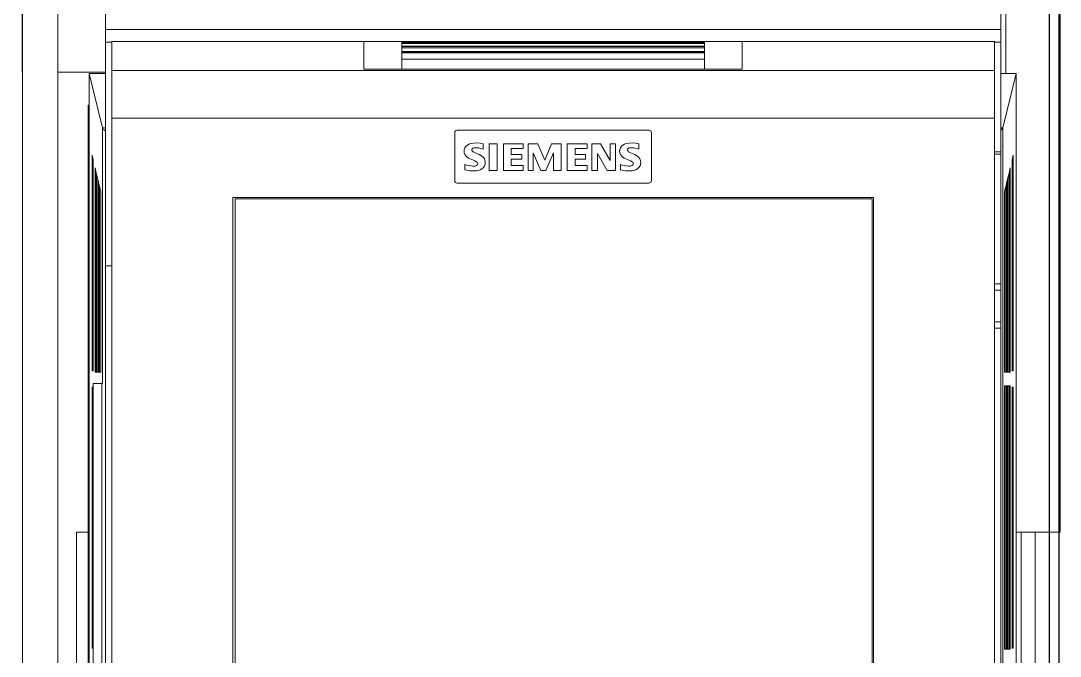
# Model space of a CAD drawing. Header units: millimetres. Extents: x 37984 to 70752, y 14140 to 37584.
# Drawn here: x 46192.4 to 46274.8, y 19590.9 to 19641.3 of the extents above; entities that cross this region are included whole.
import ezdxf

# ---------------------------------------------------------------- set-up
doc = ezdxf.new("R2010")
doc.units = ezdxf.units.MM
doc.set_wipeout_variables(frame=1)
doc.layers.add('! NO PLOT !', color=7, linetype='Continuous', true_color=0xff75dd, plot=False)
doc.layers.add('000-PI-Oprema', color=30, linetype='Continuous', lineweight=5)
doc.layers.add('000-SI-Oprema', color=30, linetype='Continuous', lineweight=5)
doc.layers.add('000-PI-ORMAR', color=2, linetype='Continuous')

# ---------------------------------------------------------------- blocks, each defined once
blk = doc.blocks.new('6SL3220-3YE3X-1XXX')
blk.add_wipeout([(0, 31.9), (0, 165.4), (35.736, 165.4), (34.643, 166.775), (33.183, 167.599), (31.4, 167.91), (-3.6, 167.91), (-3.6, 169.1), (-3.533, 170.1), (-3.385, 170.1), (-3.385, 171.1), (-3.5, 171.1), (-3.495, 606.708), (2.915, 606.708), (2.915, 618.6), (26.163, 618.6), (26.6, 623.518), (27.58, 624.491), (28.898, 624.9), (163.902, 624.9), (165.22, 624.491), (166.2, 623.518), (166.637, 618.6), (189.885, 618.6), (189.885, 606.708), (196.5, 606.7), (196.5, 474.4), (194.75, 474.4), (194.502, 434.4), (196.5, 434.4), (196.5, 171.1), (196.185, 171.1), (196.185, 170.1), (196.333, 170.1), (196.4, 169.1), (196.4, 167.91), (161.4, 167.91), (159.716, 167.618), (158.174, 166.741), (157.064, 165.4), (193, 165.4), (193, 35.9), (192.757, 34.286), (192.043, 32.941), (191.995, 32.976), (190.899, 31.833), (189.542, 31.155), (188, 30.9), (148.9, 30.9), (148.9, 29.9), (147.745, 29.694), (146.779, 29.021), (146.125, 28.05), (145.9, 26.9), (145.9, 12.9), (146.117, 11.736), (146.779, 10.779), (147.732, 10.139), (148.9, 9.9), (150.068, 9.663), (151.021, 9.021), (151.69, 8.045), (151.9, 6.9), (151.9, 5.1), (151.638, 3.836), (150.918, 2.836), (149.8, 2.2), (146.1, 1.1), (142.4, 0), (141.495, -0.101), (136.4, -0.1), (135.502, 0), (128.1, 2.2), (126.978, 2.833), (126.273, 3.897), (126, 5.1), (126, 6.9), (126.228, 8.047), (126.879, 9.021), (127.882, 9.673), (130.13, 10.127), (131.121, 10.779), (131.766, 11.733), (132, 12.9), (132, 26.9), (131.764, 28.055), (131.121, 29.021), (130.133, 29.678), (129, 29.9), (129, 30.9), (57.3, 30.9), (57.3, 29.9), (56.175, 29.68), (55.179, 29.021), (54.557, 28.04), (54.3, 26.9), (54.3, 12.9), (54.542, 11.719), (55.179, 10.779), (56.191, 10.106), (57.3, 9.9), (58.497, 9.651), (59.421, 9.021), (60.046, 8.054), (60.3, 6.9), (60.3, 5.1), (60.062, 3.822), (59.271, 2.779), (58.2, 2.2), (54.5, 1.1), (50.8, 0), (49.9, -0.1), (44.8, -0.1), (43.9, 0), (40.2, 1.1), (36.5, 2.2), (35.401, 2.826), (34.656, 3.822), (34.4, 5.062), (34.4, 6.9), (34.622, 8.032), (35.279, 9.021), (36.289, 9.678), (37.4, 9.9), (38.545, 10.113), (39.521, 10.779), (40.171, 11.763), (40.4, 12.9), (40.4, 26.9), (40.166, 28.062), (39.521, 29.021), (38.552, 29.693), (37.4, 29.9), (37.4, 30.9), (3, 30.9), (1.42, 31.153)]).dxf.layer = '000-PI-Oprema'
at = {"layer": '000-PI-Oprema', "ltscale": 0.25}
for p, q in [((196.5, 474.4), (196.5, 606.7)), ((114.19, 510.9), (114.19, 553.407)), ((114.2, 209.5), (114.2, 539.871)), ((117, 383.1), (117, 539.871)), ((192.2, 510.8), (192.2, 539.871)), ((120.78, 403.6), (120.78, 516.531)), ((191.78, 490.6), (191.78, 516.531)), ((120.78, 514.3), (191.78, 514.3)), ((120.78, 513.3), (121.28, 513.3)), ((121.28, 513.355), (191.28, 513.355)), ((121.28, 410.555), (121.28, 513.355)), ((141.28, 511.154), (141.28, 513.355)), ((144.28, 513.285), (168.28, 513.285)), ((144.28, 511.154), (144.28, 513.285)), ((144.28, 513.275), (168.28, 513.275)), ((144.28, 513.175), (168.28, 513.175)), ((144.28, 512.965), (168.28, 512.965)), ((144.28, 512.955), (168.28, 512.955)), ((144.28, 512.855), (168.28, 512.855)), ((168.28, 512.965), (168.28, 513.285)), ((168.28, 512.955), (168.28, 512.965)), ((168.28, 512.855), (168.28, 512.955)), ((168.28, 512.545), (168.28, 512.855)), ((171.28, 511.154), (171.28, 513.355)), ((191.28, 410.555), (191.28, 513.355)), ((191.28, 513.3), (191.78, 513.3)), ((144.28, 512.545), (168.28, 512.545)), ((144.28, 512.535), (168.28, 512.535)), ((144.28, 512.435), (168.28, 512.435)), ((144.28, 511.935), (168.28, 511.935)), ((168.28, 512.535), (168.28, 512.545)), ((168.28, 512.435), (168.28, 512.535)), ((168.28, 511.935), (168.28, 512.435)), ((168.28, 511.154), (168.28, 511.935)), ((141.28, 511.154), (171.28, 511.154)), ((114.19, 510.9), (114.2, 510.9)), ((117, 510.9), (120.78, 510.9)), ((120.541, 506.5), (119.5, 510.8)), ((119.5, 510.8), (120.78, 510.8)), ((119.5, 372.3), (119.5, 510.8)), ((121.28, 511.055), (191.28, 511.055)), ((191.78, 510.8), (193, 510.8)), ((191.959, 506.5), (193, 510.8)), ((193, 372.3), (193, 510.8)), ((119.4, 508.3), (119.5, 508.3)), ((119.4, 372.3), (119.4, 508.3)), ((121.28, 507.255), (191.28, 507.255)), ((120.541, 506.5), (120.78, 506.5)), ((120.548, 506.457), (120.541, 506.5)), ((120.575, 506.43), (120.548, 506.457)), ((120.548, 486.2), (120.548, 506.457)), ((120.609, 506.396), (120.575, 506.43)), ((120.647, 506.358), (120.609, 506.396)), ((120.688, 506.317), (120.647, 506.358)), ((120.78, 506.225), (120.688, 506.317)), ((148.68, 506.305), (163.88, 506.305)), ((191.78, 506.5), (191.959, 506.5)), ((191.78, 506.285), (191.815, 506.32)), ((191.815, 506.32), (191.848, 506.353)), ((191.848, 506.353), (191.878, 506.383)), ((191.878, 506.383), (191.906, 506.411)), ((191.906, 506.411), (191.931, 506.436)), ((191.931, 506.436), (191.952, 506.457)), ((191.959, 506.5), (191.952, 506.457)), ((191.952, 403.2), (191.952, 506.457)), ((148.48, 502.305), (148.48, 506.105)), ((164.08, 502.305), (164.08, 506.105)), ((150.428, 504.369), (150.045, 504.542)), ((150.738, 504.81), (150.738, 505.219)), ((151.22, 505.235), (151.842, 505.235)), ((151.22, 503.105), (151.22, 505.235)), ((151.842, 503.105), (151.842, 505.235)), ((152.344, 505.235), (153.918, 505.235)), ((152.344, 503.105), (152.344, 505.235)), ((152.966, 504.853), (153.918, 504.853)), ((152.966, 504.369), (152.966, 504.853)), ((153.918, 504.853), (153.918, 505.235)), ((154.3, 505.235), (155.07, 505.235)), ((154.3, 503.105), (154.3, 505.235)), ((155.309, 503.105), (154.715, 504.508)), ((154.715, 503.105), (154.715, 504.508)), ((155.616, 503.937), (155.07, 505.235)), ((155.616, 503.937), (156.167, 505.235)), ((155.714, 503.105), (156.312, 504.512)), ((156.167, 505.235), (156.931, 505.235)), ((156.312, 503.105), (156.312, 504.512)), ((156.931, 503.105), (156.931, 505.235)), ((157.408, 505.235), (158.982, 505.235)), ((157.408, 503.105), (157.408, 505.235)), ((158.03, 504.853), (158.982, 504.853)), ((158.03, 504.369), (158.03, 504.853)), ((158.982, 504.853), (158.982, 505.235)), ((159.364, 505.235), (160.055, 505.235)), ((159.364, 503.105), (159.364, 505.235)), ((160.821, 503.901), (160.055, 505.235)), ((160.821, 505.235), (161.231, 505.235)), ((160.821, 503.901), (160.821, 505.235)), ((161.231, 503.105), (161.231, 505.235)), ((162.764, 504.369), (162.381, 504.542)), ((163.074, 504.81), (163.074, 505.219)), ((191.28, 504.6), (191.78, 504.6)), ((119.819, 503.917), (119.72, 504.324)), ((119.72, 487.2), (119.72, 504.324)), ((119.819, 487.2), (119.819, 503.917)), ((152.966, 504.369), (153.798, 504.369)), ((152.966, 504.005), (153.798, 504.005)), ((152.966, 503.503), (152.966, 504.005)), ((153.798, 504.005), (153.798, 504.369)), ((158.03, 504.369), (158.862, 504.369)), ((158.03, 504.005), (158.862, 504.005)), ((158.03, 503.503), (158.03, 504.005)), ((158.862, 504.005), (158.862, 504.369)), ((160.561, 503.105), (159.798, 504.455)), ((159.798, 503.105), (159.798, 504.455)), ((191.28, 504.4), (191.78, 504.4)), ((192.681, 503.917), (192.78, 504.324)), ((192.681, 487.2), (192.681, 503.917)), ((192.78, 487.2), (192.78, 504.324)), ((120.059, 502.919), (119.961, 503.326)), ((119.961, 487.1), (119.961, 503.326)), ((120.059, 487.1), (120.059, 502.919)), ((120.178, 502.427), (120.08, 502.835)), ((120.08, 487.1), (120.08, 502.835)), ((149.28, 503.151), (149.28, 503.59)), ((151.22, 503.105), (151.842, 503.105)), ((152.344, 503.105), (153.918, 503.105)), ((152.966, 503.503), (153.918, 503.503)), ((153.918, 503.105), (153.918, 503.503)), ((154.3, 503.105), (154.715, 503.105)), ((155.309, 503.105), (155.714, 503.105)), ((156.312, 503.105), (156.931, 503.105)), ((157.408, 503.105), (158.982, 503.105)), ((158.03, 503.503), (158.982, 503.503)), ((158.982, 503.105), (158.982, 503.503)), ((159.364, 503.105), (159.798, 503.105)), ((160.561, 503.105), (161.231, 503.105)), ((161.616, 503.151), (161.616, 503.59)), ((192.322, 502.427), (192.42, 502.835)), ((192.42, 487.1), (192.42, 502.835)), ((192.441, 502.919), (192.539, 503.326)), ((192.441, 487.1), (192.441, 502.919)), ((192.539, 487.1), (192.539, 503.326)), ((120.178, 487.1), (120.178, 502.427)), ((120.297, 501.935), (120.198, 502.343)), ((120.198, 487.1), (120.198, 502.343)), ((148.68, 502.105), (163.88, 502.105)), ((192.203, 501.935), (192.302, 502.343)), ((192.302, 487.1), (192.302, 502.343)), ((192.322, 487.1), (192.322, 502.427)), ((120.297, 487.1), (120.297, 501.935)), ((120.415, 501.443), (120.317, 501.851)), ((120.317, 487.1), (120.317, 501.851)), ((120.415, 487.1), (120.415, 501.443)), ((192.085, 501.443), (192.183, 501.851)), ((192.085, 487.1), (192.085, 501.443)), ((192.183, 487.1), (192.183, 501.851)), ((192.203, 487.1), (192.203, 501.935)), ((130.88, 500.955), (181.68, 500.955)), ((130.88, 462.155), (130.88, 500.955)), ((131.08, 500.855), (181.58, 500.855)), ((131.08, 462.355), (131.08, 500.855)), ((181.58, 462.355), (181.58, 500.855)), ((181.68, 462.155), (181.68, 500.955)), ((120.78, 495.53), (121.28, 495.53)), ((191.28, 494.1), (191.78, 494.1)), ((191.28, 493.6), (191.78, 493.6)), ((191.28, 491.1), (191.78, 491.1)), ((191.28, 490.6), (191.78, 490.6)), ((191.78, 417.1), (191.78, 490.6)), ((119.72, 487.2), (119.819, 487.2)), ((192.681, 487.2), (192.78, 487.2)), ((119.961, 487.1), (120.059, 487.1)), ((120.08, 487.1), (120.178, 487.1)), ((120.198, 487.1), (120.297, 487.1)), ((120.317, 487.1), (120.415, 487.1)), ((192.085, 487.1), (192.183, 487.1)), ((192.203, 487.1), (192.302, 487.1)), ((192.322, 487.1), (192.42, 487.1)), ((192.441, 487.1), (192.539, 487.1)), ((119.72, 485.9), (119.799, 485.9)), ((119.72, 465.2), (119.72, 485.9)), ((119.799, 486.2), (120.548, 486.2)), ((119.799, 454.3), (119.799, 486.2)), ((120.5, 454.3), (120.5, 486.2)), ((192.085, 486), (192.183, 486)), ((192.085, 465.1), (192.085, 486)), ((192.183, 465.1), (192.183, 486)), ((192.203, 486), (192.302, 486)), ((192.203, 465.1), (192.203, 486)), ((192.302, 465.1), (192.302, 486)), ((192.322, 486), (192.42, 486)), ((192.322, 465.1), (192.322, 486)), ((192.42, 465.1), (192.42, 486)), ((192.441, 486), (192.539, 486)), ((192.441, 465.1), (192.441, 486)), ((192.539, 465.1), (192.539, 486)), ((192.681, 485.9), (192.78, 485.9)), ((192.681, 465.2), (192.681, 485.9)), ((192.78, 465.2), (192.78, 485.9)), ((118.5, 474.4), (119.5, 474.4)), ((118.5, 434.4), (118.5, 474.4)), ((193, 474.4), (196.5, 474.4)), ((193.4, 434.4), (193.4, 474.4)), ((194.502, 434.4), (194.502, 474.4)), ((119.72, 465.2), (119.799, 465.2)), ((192.085, 465.1), (192.183, 465.1)), ((192.203, 465.1), (192.302, 465.1)), ((192.322, 465.1), (192.42, 465.1)), ((192.441, 465.1), (192.539, 465.1)), ((192.681, 465.2), (192.78, 465.2))]:
    blk.add_line(p, q, dxfattribs=at)
for centre, radius, start, end in [((148.68, 506.105), 0.2, 89.99991, 180.00079), ((163.88, 506.105), 0.2, 359.99921, 89.99969), ((149.809, 504.645), 0.583, 153.40663, 207.91828), ((149.898, 504.552), 0.706, 101.93689, 149.89112), ((150.198, 503.219), 2.072, 74.88692, 102.4236), ((149.956, 504.738), 0.126, 144.86057, 206.9684), ((150.258, 505.068), 0.567, 223.02379, 247.99674), ((150.041, 504.645), 0.251, 95.08693, 138.88818), ((150.188, 503.241), 1.663, 70.69484, 95.84266), ((162.145, 504.645), 0.583, 153.40669, 207.91821), ((162.234, 504.552), 0.706, 101.93701, 149.89118), ((162.534, 503.219), 2.072, 74.88696, 102.42364), ((162.292, 504.738), 0.126, 144.85995, 206.9681), ((162.594, 505.068), 0.567, 223.02369, 247.9966), ((162.377, 504.645), 0.251, 95.08727, 138.88782), ((162.524, 503.241), 1.663, 70.69489, 95.84271), ((150.023, 504.835), 0.864, 212.42351, 248.55661), ((145.926, 494.945), 9.841, 64.15871, 67.40029), ((150.13, 503.643), 0.181, 0.73134, 61.85375), ((150.079, 503.542), 0.898, 32.19917, 67.09704), ((150.286, 503.738), 0.621, 333.89729, 27.05772), ((162.359, 504.835), 0.864, 212.42346, 248.55676), ((158.262, 494.945), 9.841, 64.15872, 67.40028), ((162.466, 503.643), 0.181, 0.73135, 61.85416), ((162.415, 503.542), 0.898, 32.19909, 67.0969), ((162.622, 503.738), 0.621, 333.89723, 27.05762), ((150.057, 505.656), 2.208, 249.40555, 266.66585), ((149.944, 505.785), 2.717, 255.84577, 278.74062), ((149.971, 504.079), 0.628, 266.06644, 292.85804), ((150.153, 503.645), 0.157, 293.1042, 0.07913), ((150.18, 503.843), 0.763, 283.38542, 330.29616), ((162.393, 505.656), 2.208, 249.4056, 266.66591), ((162.28, 505.785), 2.717, 255.84582, 278.74059), ((162.307, 504.079), 0.628, 266.06665, 292.85791), ((162.489, 503.645), 0.157, 293.10371, 0.07913), ((162.516, 503.843), 0.763, 283.38531, 330.2961), ((148.68, 502.305), 0.2, 179.99947, 270.00009), ((163.88, 502.305), 0.2, 270.00031, 0.00053)]:
    blk.add_arc(centre, radius, start, end, dxfattribs=at)
blk = doc.blocks.new('SINAMICS_FSD_1mm')
at = {"layer": '000-SI-Oprema'}
blk.add_blockref('6SL3220-3YE3X-1XXX', (69205.2, 54000.1), dxfattribs=at)
blk = doc.blocks.new('8606.000_montažna')
at = {"layer": '! NO PLOT !'}
blk.add_line((51182.395, 38449.418), (51182.395, 36559.418), dxfattribs=at)
blk = doc.blocks.new('poveznica montaznih ploca 2100mm')
at = {"layer": '! NO PLOT !'}
blk.add_line((59472.536, 55742.166), (59472.536, 53847.739), dxfattribs=at)

msp = doc.modelspace()

# ---------------------------------------------------------------- block references
at = {"layer": '000-SI-Oprema'}
msp.add_blockref('SINAMICS_FSD_1mm', (-23126.882, -34873.746), dxfattribs=at)

# ---------------------------------------------------------------- next in the draw order: linework, layer by layer
at = {"layer": '000-PI-ORMAR', "ltscale": 0.25}
msp.add_line((46274.718, 20709.404), (46274.718, 18819.404), dxfattribs=at)

# ---------------------------------------------------------------- next in the draw order: block references
at = {"layer": '! NO PLOT !'}
msp.add_blockref('poveznica montaznih ploca 2100mm', (-13198.581, -35031.862), dxfattribs=at)
at = {"layer": '000-PI-Oprema'}
msp.add_blockref('8606.000_montažna', (-4907.677, -17740.014), dxfattribs=at)

doc.saveas('drawing.dxf')
